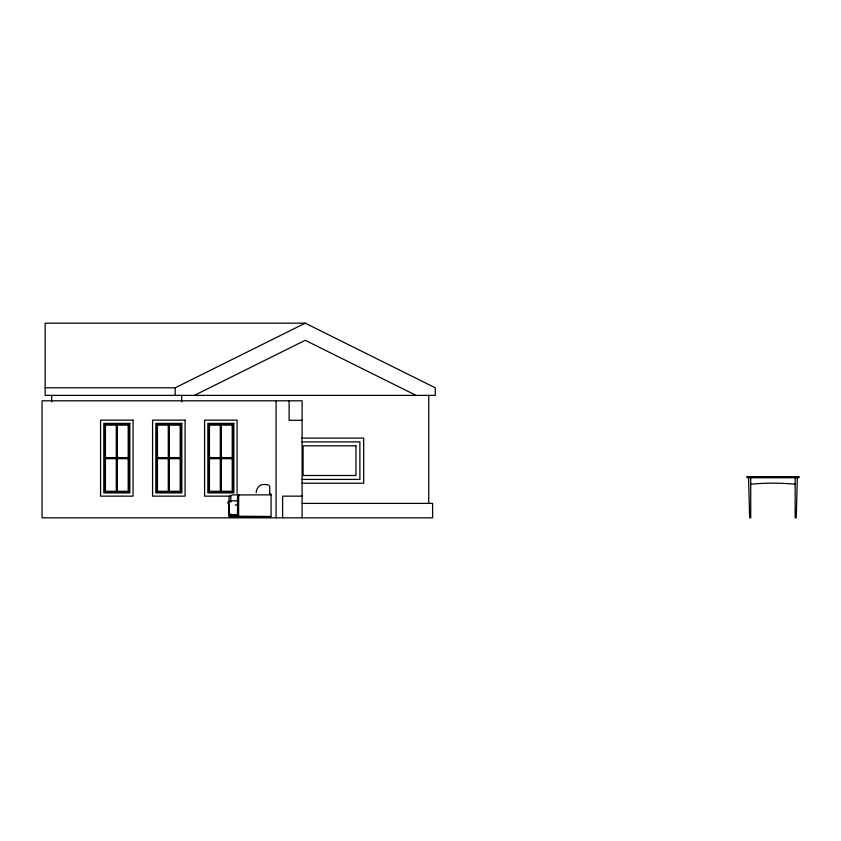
<?xml version="1.0" encoding="UTF-8"?>
<svg xmlns="http://www.w3.org/2000/svg" width="841" height="841" viewBox="0 0 841 841"><rect width="100%" height="100%" fill="white"/><g stroke="black" fill="none" stroke-linecap="round" stroke-linejoin="round"><path stroke-width="1.26" d="M797.321 477.73L796.238 517.825L795.155 517.825L795.155 477.73M237.54 496.621L237.477 516.542M256.158 492.71C256.894 485.383 261.803 483.239 268.899 485.12M798.95 477.194L798.403 477.73L747.481 477.73L746.934 476.647L798.95 476.647L798.95 477.194L746.934 477.194M229.057 505.042L228.931 514.923L237.95 514.923M45.162 387.796L175.191 387.796L305.23 323.175L435.26 387.796L435.26 395.386L45.162 395.386L45.162 323.175L305.23 323.175M194.355 395.386L305.23 340.29L416.095 395.386M229.225 500.921L227.985 502.203L227.985 503.801M236.447 504.726L235.144 505.168M302.108 420.3L289.104 420.3L289.104 400.8M301.793 438.098L363.69 438.098L363.69 483.239L301.793 483.239M301.73 441.893L359.885 441.893L359.885 479.433L301.73 479.433M239.222 494.876L232.452 494.918A2.166 2.092 -90 0 0 230.812 496.621L230.76 502.277M229.067 497.042L229.067 516.542L271.065 516.542L271.065 494.876L240.305 494.918A2.166 2.092 -90 0 0 238.665 496.621L238.613 516.542M230.592 496.148L204.584 496.148L204.584 420.143L237.099 420.143L237.099 493.53M302.108 496.148L282.608 496.148L282.608 517.825M229.719 500.837L237.33 500.837M302.119 503.391L432.589 503.391L432.589 517.825L42.05 517.825L42.05 400.8L302.108 400.8L302.108 517.825M237.95 514.65L229.257 514.923M229.341 516.269L270.728 516.542M748.564 477.73L749.646 517.825L750.729 517.825L750.729 477.73M428.752 395.386L428.752 503.391M276.1 400.8L276.1 517.825M269.698 485.93L269.698 493.814M230.76 513.946L230.76 516.542M181.698 395.386L181.698 401.893M175.191 387.796L175.191 395.386M51.669 395.386L51.669 401.893M750.729 484.237A228.226 228.226 0 0 1 795.155 484.237M270.192 494.077A2.712 0.704 90 0 1 271.065 494.876M237.845 495.843A2.166 2.092 -90 0 1 238.424 495.244M229.688 496.621A2.166 2.092 -90 0 1 230.003 495.843M133.067 420.143L100.563 420.143L100.563 496.148L133.067 496.148L133.067 420.143M185.083 420.143L152.578 420.143L152.578 496.148L185.083 496.148L185.083 420.143M129.819 423.391L103.811 423.391L103.811 492.9L129.819 492.9L129.819 423.391M181.835 423.391L155.827 423.391L155.827 492.9L181.835 492.9L181.835 423.391M233.84 423.391L207.843 423.391L207.843 492.9L233.84 492.9L233.84 423.391M128.736 424.474L104.894 424.474L104.894 491.817L128.736 491.817L128.736 424.474M180.752 424.474L156.91 424.474L156.91 491.817L180.752 491.817L180.752 424.474M232.757 424.474L208.925 424.474L208.925 491.817L232.757 491.817L232.757 424.474M116.279 425.02L105.44 425.02L105.44 457.609L116.279 457.609L116.279 425.02M128.2 425.02L117.362 425.02L117.362 457.609L128.2 457.609L128.2 425.02M168.284 425.02L157.456 425.02L157.456 457.609L168.284 457.609L168.284 425.02M180.205 425.02L169.367 425.02L169.367 457.609L180.205 457.609L180.205 425.02M220.3 425.02L209.462 425.02L209.462 457.609L220.3 457.609L220.3 425.02M232.221 425.02L221.383 425.02L221.383 457.609L232.221 457.609L232.221 425.02M355.953 445.835L303.086 445.835L303.086 475.491L355.953 475.491L355.953 445.835M116.279 458.692L105.44 458.692L105.44 491.281L116.279 491.281L116.279 458.692M128.2 458.692L117.362 458.692L117.362 491.281L128.2 491.281L128.2 458.692M168.284 458.692L157.456 458.692L157.456 491.281L168.284 491.281L168.284 458.692M180.205 458.692L169.367 458.692L169.367 491.281L180.205 491.281L180.205 458.692M220.3 458.692L209.462 458.692L209.462 491.281L220.3 491.281L220.3 458.692M232.221 458.692L221.383 458.692L221.383 491.281L232.221 491.281L232.221 458.692"/></g></svg>
